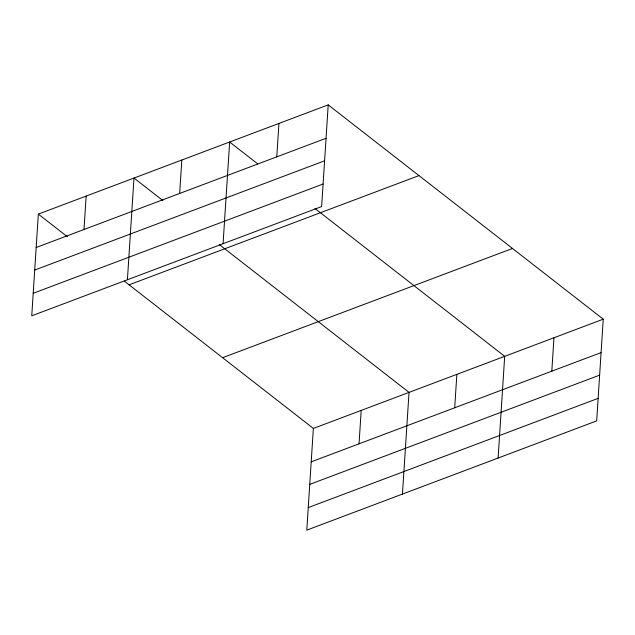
<?xml version="1.0" encoding="UTF-8"?>
<svg xmlns="http://www.w3.org/2000/svg" width="635" height="635" viewBox="0 0 635 635"><rect width="100%" height="100%" fill="white"/><g stroke="black" fill="none" stroke-linecap="round" stroke-linejoin="round"><path stroke-width="0.95" d="M38.33 214.106L31.75 315.809L321.635 206.573L328.208 104.87L38.33 214.106L67.278 236.665M83.995 229.497L86.162 196.08M127.413 279.757L133.985 178.054L162.941 200.612M179.657 193.445L181.816 160.028M223.076 243.713L229.648 142.01L257.818 163.957M276.773 156.853L278.932 123.436M124.396 281.17L313.365 428.427L306.792 530.13L596.67 420.894L603.25 319.191L328.208 104.87M359.037 443.817L361.196 410.4M402.447 494.086L409.027 392.382L219.273 244.515M454.7 407.773L456.859 374.356M498.11 458.041L504.69 356.33L314.936 208.463M551.807 371.181L553.966 337.764M36.163 247.515L326.049 138.279M34.711 270.058L324.596 160.822M33.211 293.275L323.088 184.039M129.088 284.829L418.973 175.593M222.599 357.703L512.485 248.468M313.365 428.427L603.25 319.191M311.206 461.843L601.091 352.608M309.745 484.378L599.63 375.142M308.245 507.595L598.13 398.359"/></g></svg>
